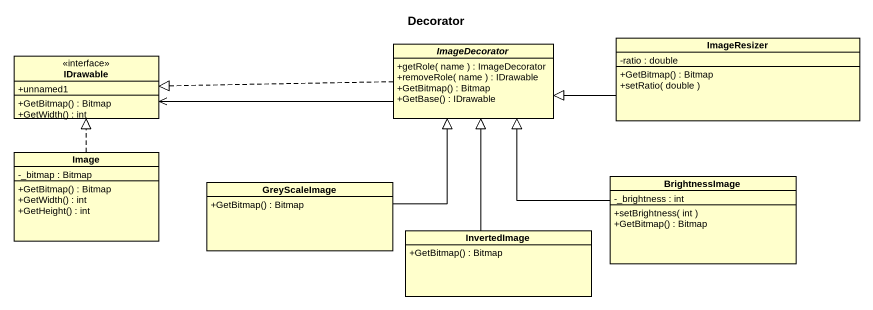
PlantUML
@startuml
title Decorator
hide circle
hide empty members
skinparam classAttributeIconSize 0
interface IDrawable {
  +unnamed1
  +GetBitmap() : Bitmap
  +GetWidth() : int
}
abstract class ImageDecorator {
  +getRole( name ) : ImageDecorator
  +removeRole( name ) : IDrawable
  +GetBitmap() : Bitmap
  +GetBase() : IDrawable
}
class ImageResizer {
  -ratio : double
  +GetBitmap() : Bitmap
  +setRatio( double )
}
class Image {
  -_bitmap : Bitmap
  +GetBitmap() : Bitmap
  +GetWidth() : int
  +GetHeight() : int
}
class GreyScaleImage {
  +GetBitmap() : Bitmap
}
class BrightnessImage {
  -_brightness : int
  +setBrightness( int )
  +GetBitmap() : Bitmap
}
class InvertedImage {
  +GetBitmap() : Bitmap
}
ImageDecorator .left.|> IDrawable
ImageDecorator -left-> IDrawable
ImageResizer -left-|> ImageDecorator
Image .up.|> IDrawable
GreyScaleImage -up-|> ImageDecorator
BrightnessImage -up-|> ImageDecorator
InvertedImage -up-|> ImageDecorator
@enduml
